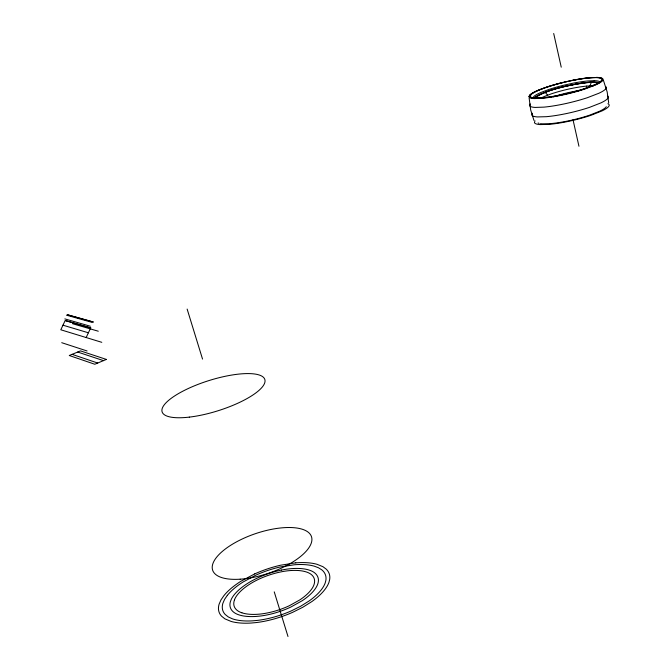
<?xml version="1.0" encoding="UTF-8"?>
<svg xmlns="http://www.w3.org/2000/svg" width="670" height="670" viewBox="0 0 670 670"><rect width="100%" height="100%" fill="white"/><g stroke="black" fill="none" stroke-linecap="round" stroke-linejoin="round"><path stroke-width="1" d="M532.977 98.029L533.889 96.455A35.125 5.628 -13.3 0 1 541.26 92.343L548.562 89.596A35.142 5.628 -13.3 0 1 563.688 85.249L573.277 83.139A35.133 5.628 -13.3 0 1 587.724 80.97L594.265 80.668M586.677 86.103L589.876 85.886L591.409 82.184L598.938 82.77C588.319 80.978 577.532 83.951 567.113 85.944M86.154 337.563L90.626 328.015L65.132 320.612L60.802 329.782L101.79 342.32M534.987 120.801L534.434 122.61A39.178 6.893 -13.2 0 0 539.97 124.578L548.579 124.411A39.321 6.918 -13.2 0 0 563.713 122.308L567.415 121.58A37.076 6.532 -13.2 0 0 573.051 120.349A38.768 6.826 -13.2 0 0 590.94 115.307L601.978 110.935A38.776 6.826 -13.2 0 0 608.863 106.203A37.051 6.524 -13.2 0 0 609.197 105.098L608.946 104.478A39.346 6.926 -13.2 0 0 607.908 103.708M532.432 113.213L531.854 115.014A40.066 6.834 -13.3 0 0 537.474 116.932L546.268 116.697A40.208 6.859 -13.3 0 0 561.736 114.495L565.522 113.749A37.914 6.474 -13.3 0 0 571.284 112.476A39.647 6.767 -13.3 0 0 589.592 107.334L600.889 102.904A39.647 6.767 -13.3 0 0 607.941 98.155A37.889 6.465 -13.3 0 0 608.285 97.058L608.042 96.438A40.233 6.867 -13.3 0 0 607.422 95.91M227.323 595.354L224.559 599.407L222.867 603.335A55.459 23.643 -19.2 0 0 225.229 614.499L228.319 616.953L232.498 618.854A55.543 23.659 -19.2 0 0 252.724 620.83L257.607 620.386A52.52 22.403 -19.2 0 0 265.261 619.155A54.89 23.383 -19.2 0 0 291.308 610.889L300.822 606.149L309.222 600.889A54.907 23.391 -19.2 0 0 323.283 586.903A52.453 22.37 -19.2 0 0 325.218 582.883L325.871 580.337A55.61 23.693 -19.2 0 0 321.843 569.885L318.426 567.725L314.071 566.108A55.51 23.668 -19.2 0 0 294.365 564.768L280.169 566.979A55.518 23.676 -19.2 0 0 255.957 575.111L243.009 582.037A55.476 23.659 -19.2 0 0 227.331 595.354M530.179 103.867L529.585 105.617A40.233 6.608 -13.3 0 0 535.204 107.426L544.015 107.125A40.376 6.625 -13.3 0 0 559.534 104.847L563.336 104.093A38.073 6.256 -13.3 0 0 569.115 102.803A39.806 6.541 -13.3 0 0 587.506 97.653L598.863 93.264A39.815 6.541 -13.3 0 0 605.965 88.591A38.048 6.248 -13.3 0 0 606.325 87.535L606.074 86.933A40.401 6.641 -13.3 0 0 605.462 86.43M529.945 94.998L529.375 96.614A38.425 6.089 -13.3 0 0 534.735 98.23L543.144 97.87A38.559 6.105 -13.3 0 0 557.934 95.642L561.561 94.914A36.356 5.762 -13.3 0 0 567.08 93.683A38.023 6.022 -13.3 0 0 584.625 88.783L595.479 84.638M533.873 98.214L534.216 97.862A35.116 5.653 -13.3 0 1 541.578 93.741L548.881 90.994A35.125 5.662 -13.3 0 1 563.998 86.648L565.597 86.254M254.65 573.922L240.781 581.334A59.563 25.401 -19.2 0 0 223.939 595.605L220.941 599.96L219.107 604.173A59.538 25.385 -19.2 0 0 221.569 616.182L224.877 618.837L231.091 621.433A59.747 25.452 -19.2 0 0 251.083 623.041L256.342 622.556A56.389 24.061 -19.2 0 0 264.583 621.241A58.927 25.108 -19.2 0 0 292.606 612.338L302.84 607.238L311.86 601.568A58.943 25.117 -19.2 0 0 326.927 586.535A56.305 24.02 -19.2 0 0 328.995 582.222L329.673 579.483A59.831 25.494 -19.2 0 0 326.282 569.19L322.948 566.694L316.918 564.266A59.596 25.41 -19.2 0 0 295.797 562.85M540.204 89.604L539.04 90.082A37.512 5.946 -13.3 0 0 531.168 94.453L530.238 96.396A37.503 5.938 -13.3 0 0 535.481 97.979L542.315 97.753A37.562 5.946 -13.3 0 0 558.135 95.45L561.669 94.738A35.493 5.628 -13.3 0 0 567.046 93.532A37.118 5.879 -13.3 0 0 584.165 88.75L594.759 84.713A37.118 5.879 -13.3 0 0 601.417 80.45A35.468 5.62 -13.3 0 0 601.769 79.487L601.551 78.951A37.587 5.955 -13.4 0 0 595.588 77.611L593.519 77.62M541.419 89.118L538.161 90.408A38.843 6.164 -13.3 0 0 529.995 94.931M591.409 82.184C571.929 84.562 550.916 87.385 534.116 98.138C545.715 90.224 560.12 87.737 573.587 84.529A35.116 5.662 -13.3 0 1 588.034 82.377L594.566 82.083A35.192 5.67 -13.3 0 1 599.231 82.77M586.677 86.103A31.775 5.184 -13.3 0 0 573.579 88.046L570.706 88.624A29.79 4.849 -13.3 0 0 566.343 89.604L564.885 89.956A31.783 5.184 -13.3 0 0 551.192 93.901L544.568 96.405A31.775 5.184 -13.3 0 0 541.184 98.004M540.623 89.403L542.7 88.633M541.946 88.901L544.032 88.138M543.328 88.398L545.413 87.653M544.76 87.887L546.846 87.167A37.52 5.946 -13.3 0 1 562.976 82.536M564.693 82.167L562.926 82.594A38.86 6.164 -13.3 0 0 546.243 87.385M564.684 82.125L566.468 81.757M566.393 81.723L568.235 81.355M568.101 81.338L570.003 80.97M281.408 570.078L279.323 570.522A47.344 20.184 -19.2 0 0 258.57 577.506L256.602 578.419A44.455 18.919 -19.2 0 0 249.207 582.381L247.49 583.444A47.319 20.175 -19.2 0 0 234.148 594.843L233.269 596.007A44.404 18.902 -19.2 0 0 231.234 599.441L230.396 601.652A47.31 20.159 -19.2 0 0 232.515 611.132L233.294 611.869A44.455 18.944 -19.2 0 0 237.465 614.331L238.763 614.809A47.277 20.142 -19.2 0 0 258.034 616.283A44.882 19.137 -19.2 0 0 266.627 615.027A46.716 19.899 -19.2 0 0 290.822 607.062L302.287 600.68A46.624 19.866 -19.2 0 0 316.667 586.485A44.831 19.112 -19.2 0 0 318.032 583.109A47.327 20.159 -19.2 0 0 314.925 573.076L314.071 572.406A44.279 18.861 -19.2 0 0 310.888 570.698L308.334 569.818A47.336 20.175 -19.2 0 0 291.492 568.637L289.541 568.813A44.438 18.911 -19.2 0 0 281.408 570.078M569.81 80.97L573.503 80.258A38.852 6.164 -13.3 0 1 589.458 77.846M571.51 80.618L573.193 80.274A37.512 5.946 -13.3 0 1 588.603 77.946L590.823 77.72M295.797 562.842L280.588 565.212A59.605 25.427 -19.2 0 0 254.659 573.922M589.927 77.829L592.129 77.628M591.183 77.737L593.369 77.552M592.381 77.661L595.655 77.486M589.876 85.886L592.59 85.861M67.921 314.875L93.499 322.044M67.385 314.774L92.946 321.935M66.422 315.151L91.957 322.337M64.848 318.903L90.333 326.24M65.384 320.511L90.885 327.906M72.578 323.719L98.281 331.215M62.972 325.193L88.39 332.781M61.724 342.697L87.083 350.971M77.695 352.043L103.49 360.628M72.067 354.346L97.703 363.04M241.87 612.799L240.689 612.363A40.619 17.311 -19.2 0 1 236.87 610.127A43.022 18.333 -19.2 0 1 234.508 599.809M545.137 92.368L547.666 95.157M599.968 82.201L599.826 81.958A35.2 5.636 -13.3 0 0 594.256 80.668M533.957 120.433L530.69 109.989L529.141 98.021M603.461 80.459L607.179 91.983L608.703 102.904M187.139 309.079L202.541 359.087M274.239 591.861L287.991 636.5M553.696 33.5L561.242 67.184M573.009 119.721L578.947 146.253M592.582 85.861A31.766 5.184 -13.3 0 1 593.369 85.894M606.291 106.706A36.121 6.357 -13.2 0 1 599.859 111.12L589.592 115.181A36.113 6.357 -13.2 0 1 572.951 119.871A34.538 6.08 -13.2 0 1 567.708 121.019L564.266 121.697A36.557 6.432 -13.2 0 1 548.847 123.757L542.147 123.824A36.498 6.424 -13.2 0 1 540.497 123.64M539.141 123.355A36.498 6.424 -13.2 0 1 538.094 122.987M234.492 599.809A40.661 17.311 -19.2 0 1 236.761 595.655A43.031 18.341 -19.2 0 1 251.325 583.185A40.627 17.286 -19.2 0 1 258.084 579.55A43.047 18.35 -19.2 0 1 280.805 571.912A40.61 17.286 -19.2 0 1 288.251 570.748A43.14 18.383 -19.2 0 1 305.436 571.694L306.659 572.063A40.552 17.269 -19.2 0 1 310.679 574.056A43.14 18.375 -19.2 0 1 314.23 583.871A40.971 17.462 -19.2 0 1 312.999 586.945A42.604 18.149 -19.2 0 1 299.808 599.901L289.356 605.722A42.604 18.149 -19.2 0 1 267.305 612.966A41.012 17.487 -19.2 0 1 259.466 614.13A43.207 18.4 -19.2 0 1 241.878 612.79M579.868 90.45A28.601 4.723 -13.3 0 0 572.331 91.773A26.942 4.439 -13.3 0 0 567.08 92.921A28.542 4.707 -13.3 0 0 553.386 96.815M595.471 84.638A38.023 6.022 -13.3 0 0 602.297 80.274A36.331 5.754 -13.3 0 0 602.648 79.286L602.422 78.733A38.5 6.105 -13.4 0 0 596.308 77.368M528.982 96.354L529.032 96.957A38.843 6.156 -13.3 0 0 534.442 98.591L542.943 98.239A38.986 6.181 -13.3 0 0 557.909 95.977L561.569 95.24A36.758 5.837 -13.3 0 0 567.147 94.001A38.441 6.097 -13.3 0 0 584.893 89.043L595.865 84.855A38.441 6.097 -13.3 0 0 602.757 80.434A36.733 5.829 -13.3 0 0 603.109 79.437L602.874 78.884A38.927 6.172 -13.3 0 0 596.694 77.494L589.156 77.712A38.433 6.089 -13.3 0 0 573.369 80.099L562.9 82.41A38.441 6.097 -13.3 0 0 546.402 87.15L538.404 90.14A38.425 6.089 -13.3 0 0 530.33 94.612L528.982 96.354M106.379 359.422L94.797 364.254L69.245 355.502L80.492 350.896L106.379 359.422M240.161 579.19A52.176 20.845 -18.8 0 0 311.793 537.951A52.176 20.845 -18.8 0 0 234.257 543.135A52.176 20.845 -18.8 0 0 240.161 579.19M189.3 417.117A53.851 15.762 -17.5 0 0 265.01 380.384A53.851 15.762 -17.5 0 0 186.067 389.563A53.851 15.762 -17.5 0 0 189.3 417.117"/></g></svg>
